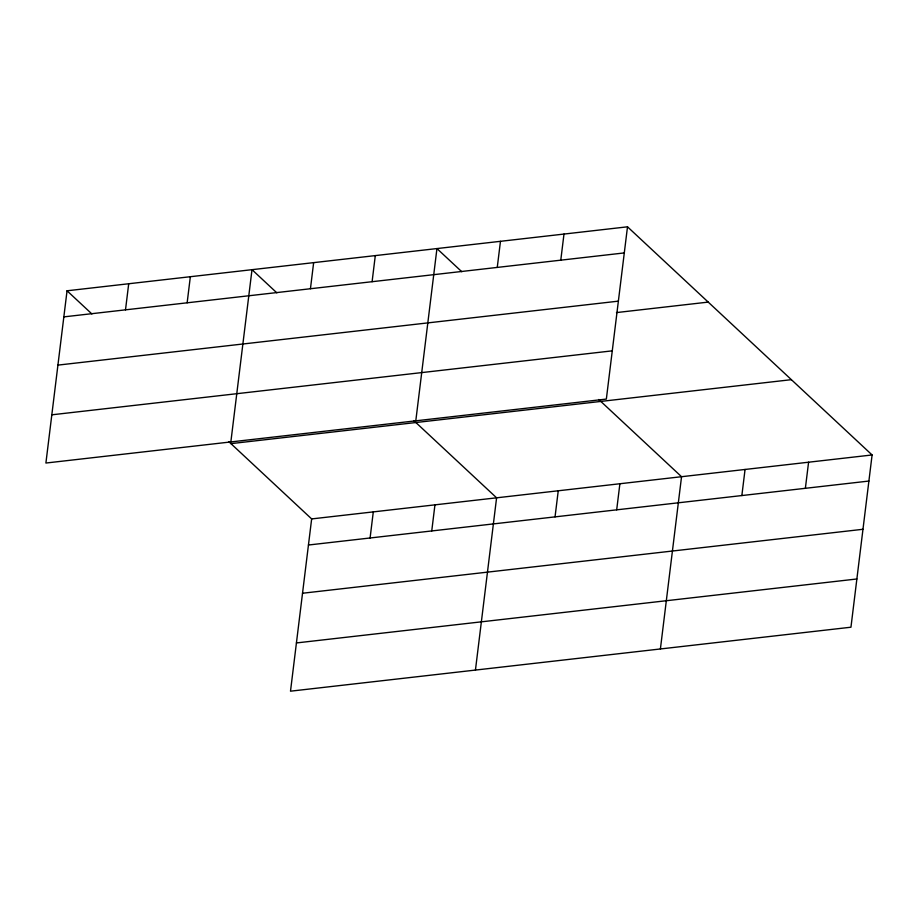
<?xml version="1.0" encoding="UTF-8"?>
<svg xmlns="http://www.w3.org/2000/svg" width="918" height="918" viewBox="0 0 918 918"><rect width="100%" height="100%" fill="white"/><g stroke="black" fill="none" stroke-linecap="round" stroke-linejoin="round"><path stroke-width="1.38" d="M67.048 290.788L45.9 463.039L606.35 399.078L627.499 226.815L67.048 290.788L91.892 313.945M125.502 309.848L128.704 283.754M187.146 302.814L190.347 276.708M230.854 441.937L252.002 269.674L276.834 292.842M310.445 288.734L313.646 262.64M228.88 441.719L311.65 518.922L290.501 691.185L850.952 627.212L872.1 454.961L627.499 226.815M372.1 281.7L375.301 255.606M370.092 537.982L373.293 511.888M415.797 420.823L436.945 248.571L461.788 271.728M431.747 530.948L434.948 504.854M497.258 267.413L500.471 241.319M475.444 670.071L496.592 497.808L413.823 420.616M560.783 260.161L563.985 234.067M555.046 516.868L558.247 490.774M616.689 509.834L619.891 483.74M660.398 648.969L681.546 476.706L598.777 399.502M741.859 495.548L745.06 469.454M805.373 488.296L808.586 462.202M63.847 316.882L624.297 252.92M57.926 365.112L618.376 301.15M616.471 312.579L708.226 302.102M51.821 414.81L612.272 350.848M230.934 443.635L791.385 379.673M311.65 518.922L872.1 454.961M308.448 545.017L868.898 481.055M302.527 593.246L862.977 529.284M296.422 642.944L856.873 578.983"/></g></svg>
